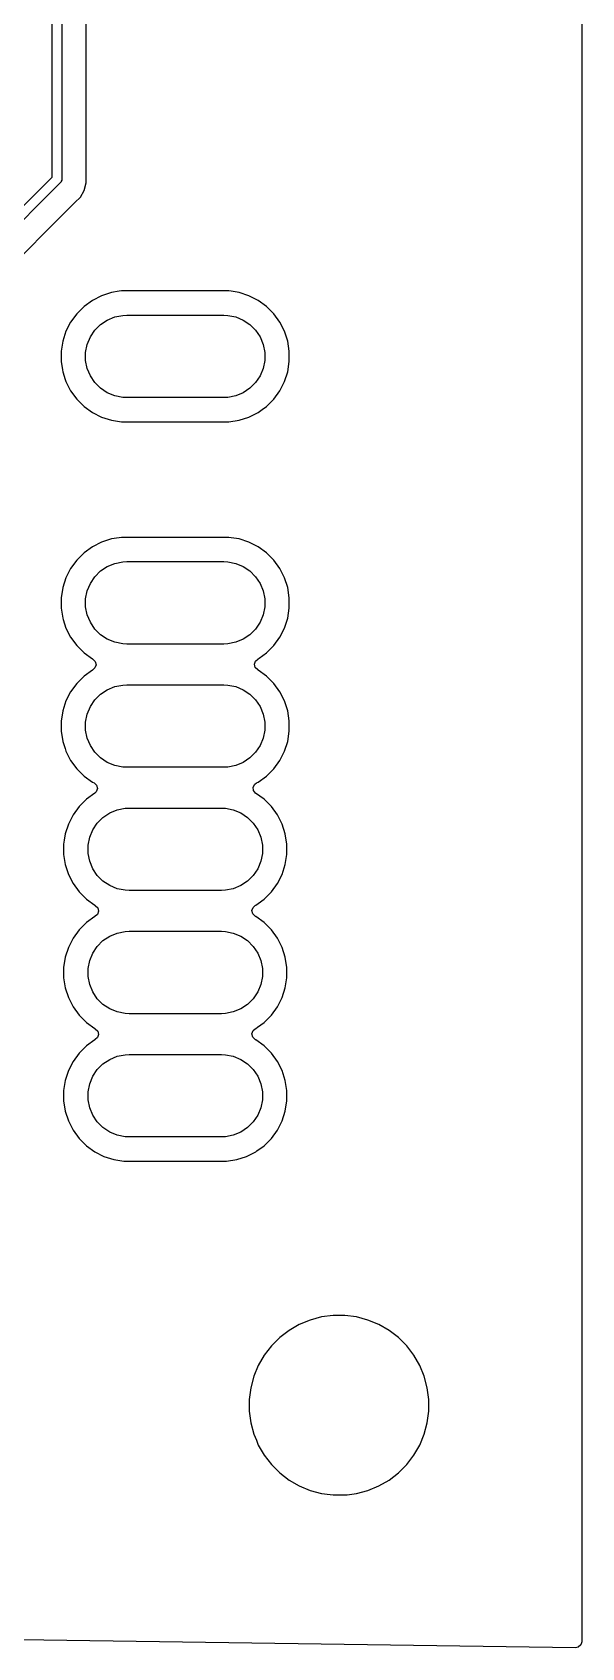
# Model space of a CAD drawing. Header units: millimetres. Extents: x 83.5 to 154.5, y -89 to -16.
# Drawn here: x 143.18 to 154.5, y -89 to -55.7 of the extents above; entities that cross this region are included whole.
import ezdxf

# ---------------------------------------------------------------- set-up
doc = ezdxf.new("R2010")
doc.units = ezdxf.units.MM
doc.layers.add('B.Cu', color=153, linetype='CONTINUOUS', true_color=0x4d7fc4)

msp = doc.modelspace()

# ---------------------------------------------------------------- linework, layer by layer
at = {"layer": 'B.Cu', "linetype": 'CONTINUOUS'}
for p, q in [((154.5, -16.124), (154.5, -88.874253)), ((143.59, -58.683578), (143.59, -39.851421)), ((143.79, -39.81), (143.79, -58.725)), ((144.2905, -58.804057), (144.2905, -39.89906)), ((130.377435, -71.896142), (143.59, -58.683578)), ((143.76071, -58.795711), (130.511537, -72.044884)), ((143.773147, -58.780558), (143.76071, -58.795711)), ((143.77752, -58.769999), (143.773147, -58.780558)), ((143.788079, -58.744509), (143.77752, -58.769999)), ((143.79, -58.725), (143.788079, -58.744509)), ((144.249577, -58.956784), (144.2905, -58.804057)), ((140.990521, -62.273713), (144.048506, -59.215728)), ((144.048506, -59.215728), (144.048511, -59.215724)), ((144.048511, -59.215724), (144.058714, -59.20552)), ((144.058714, -59.20552), (144.058716, -59.20552)), ((144.058716, -59.20552), (144.17052, -59.093716)), ((144.17052, -59.093716), (144.249577, -58.956784)), ((144.417179, -61.224951), (144.245213, -61.34989)), ((144.606585, -61.128444), (144.417179, -61.224951)), ((144.80876, -61.062753), (144.606585, -61.128444)), ((144.970042, -61.037208), (144.80876, -61.062753)), ((145.018713, -61.0295), (144.970042, -61.037208)), ((147.231287, -61.0295), (145.018713, -61.0295)), ((147.279957, -61.037208), (147.231287, -61.0295)), ((147.44124, -61.062753), (147.279957, -61.037208)), ((147.441241, -61.062753), (147.44124, -61.062753)), ((147.441243, -61.062754), (147.441241, -61.062753)), ((147.643412, -61.128443), (147.441243, -61.062754)), ((147.643413, -61.128443), (147.643412, -61.128443)), ((147.643414, -61.128444), (147.643413, -61.128443)), ((147.83282, -61.224951), (147.643414, -61.128444)), ((148.004786, -61.34989), (147.83282, -61.224951)), ((144.09489, -61.500213), (143.969951, -61.672179)), ((144.245213, -61.34989), (144.09489, -61.500213)), ((144.724313, -61.630367), (144.878258, -61.566601)), ((144.878258, -61.566601), (145.041685, -61.534093)), ((145.041685, -61.534093), (145.125, -61.53)), ((145.125, -61.53), (147.125, -61.53)), ((147.125, -61.53), (147.208315, -61.534093)), ((147.208315, -61.534093), (147.371742, -61.566601)), ((147.371742, -61.566601), (147.525687, -61.630367)), ((148.155109, -61.500213), (148.004786, -61.34989)), ((148.280048, -61.672179), (148.155109, -61.500213)), ((143.873444, -61.861585), (143.807753, -62.06376)), ((143.969951, -61.672179), (143.873444, -61.861585)), ((144.375367, -61.979313), (144.467941, -61.840766)), ((144.467941, -61.840766), (144.585766, -61.722941)), ((144.585766, -61.722941), (144.724313, -61.630367)), ((147.525687, -61.630367), (147.664234, -61.722941)), ((147.664234, -61.722941), (147.782059, -61.840766)), ((147.782059, -61.840766), (147.874633, -61.979313)), ((148.280049, -61.672181), (148.280048, -61.672179)), ((148.280051, -61.672184), (148.280049, -61.672181)), ((148.376557, -61.861588), (148.280051, -61.672184)), ((148.442246, -62.063757), (148.376557, -61.861588)), ((143.807753, -62.06376), (143.7745, -62.273713)), ((144.279093, -62.296685), (144.311601, -62.133258)), ((144.311601, -62.133258), (144.375367, -61.979313)), ((147.874633, -61.979313), (147.938399, -62.133258)), ((147.938399, -62.133258), (147.970907, -62.296685)), ((148.4755, -62.273713), (148.442246, -62.063757)), ((143.7745, -62.273713), (143.7745, -62.486286)), ((143.7745, -62.486286), (143.801644, -62.657671)), ((144.279093, -62.463315), (144.279093, -62.296685)), ((144.311601, -62.626742), (144.279093, -62.463315)), ((147.970907, -62.463315), (147.938399, -62.626742)), ((147.970907, -62.296685), (147.970907, -62.463315)), ((148.442246, -62.696243), (148.4755, -62.486287)), ((148.4755, -62.486287), (148.4755, -62.273713)), ((143.801644, -62.657671), (143.807754, -62.696243)), ((143.807754, -62.696243), (143.858404, -62.852128)), ((143.858404, -62.852128), (143.873444, -62.898414)), ((143.873444, -62.898414), (143.969951, -63.08782)), ((144.375367, -62.780687), (144.311601, -62.626742)), ((144.467941, -62.919234), (144.375367, -62.780687)), ((144.585766, -63.037059), (144.467941, -62.919234)), ((147.782059, -62.919234), (147.664234, -63.037059)), ((147.874633, -62.780687), (147.782059, -62.919234)), ((147.938399, -62.626742), (147.874633, -62.780687)), ((148.280051, -63.087816), (148.376557, -62.898412)), ((148.376557, -62.898412), (148.442246, -62.696243)), ((143.969951, -63.08782), (144.09489, -63.259786)), ((144.09489, -63.259786), (144.245213, -63.410109)), ((144.724313, -63.129633), (144.585766, -63.037059)), ((144.878258, -63.193399), (144.724313, -63.129633)), ((145.041685, -63.225907), (144.878258, -63.193399)), ((145.125, -63.23), (145.041685, -63.225907)), ((147.125, -63.23), (145.125, -63.23)), ((147.208315, -63.225907), (147.125, -63.23)), ((147.371742, -63.193399), (147.208315, -63.225907)), ((147.525687, -63.129633), (147.371742, -63.193399)), ((147.664234, -63.037059), (147.525687, -63.129633)), ((148.004792, -63.410104), (148.155104, -63.259792)), ((148.155104, -63.259792), (148.155106, -63.259788)), ((148.155106, -63.259788), (148.155109, -63.259786)), ((148.155109, -63.259786), (148.280048, -63.08782)), ((148.280047, -63.08782), (148.280051, -63.087816)), ((148.280048, -63.08782), (148.280047, -63.08782)), ((144.245213, -63.410109), (144.417179, -63.535048)), ((144.417179, -63.535048), (144.417181, -63.535049)), ((144.417181, -63.535049), (144.417184, -63.535051)), ((144.417184, -63.535051), (144.606588, -63.631557)), ((147.643412, -63.631557), (147.832816, -63.535051)), ((147.832816, -63.535051), (147.919138, -63.472335)), ((147.919138, -63.472335), (148.004786, -63.410109)), ((148.004786, -63.410109), (148.004788, -63.410106)), ((148.004788, -63.410106), (148.004792, -63.410104)), ((144.606588, -63.631557), (144.808757, -63.697246)), ((144.808757, -63.697246), (145.018713, -63.7305)), ((145.018713, -63.7305), (145.018714, -63.7305)), ((145.018714, -63.7305), (147.231286, -63.7305)), ((147.231286, -63.7305), (147.231287, -63.7305)), ((147.231287, -63.7305), (147.441243, -63.697246)), ((147.441243, -63.697246), (147.643412, -63.631557)), ((144.606585, -66.208444), (144.417179, -66.304951)), ((144.80876, -66.142753), (144.606585, -66.208444)), ((144.970042, -66.117208), (144.80876, -66.142753)), ((145.018713, -66.1095), (144.970042, -66.117208)), ((147.231287, -66.1095), (145.018713, -66.1095)), ((147.279957, -66.117208), (147.231287, -66.1095)), ((147.44124, -66.142753), (147.279957, -66.117208)), ((147.441241, -66.142753), (147.44124, -66.142753)), ((147.441243, -66.142754), (147.441241, -66.142753)), ((147.643412, -66.208443), (147.441243, -66.142754)), ((147.643413, -66.208443), (147.643412, -66.208443)), ((147.643414, -66.208444), (147.643413, -66.208443)), ((147.83282, -66.304951), (147.643414, -66.208444)), ((144.09489, -66.580213), (143.969951, -66.752179)), ((144.245213, -66.42989), (144.09489, -66.580213)), ((144.417179, -66.304951), (144.245213, -66.42989)), ((148.004786, -66.42989), (147.83282, -66.304951)), ((148.155109, -66.580213), (148.004786, -66.42989)), ((148.280048, -66.752179), (148.155109, -66.580213)), ((143.969951, -66.752179), (143.873444, -66.941585)), ((144.375367, -67.059313), (144.467941, -66.920766)), ((144.467941, -66.920766), (144.585766, -66.802941)), ((144.585766, -66.802941), (144.724313, -66.710367)), ((144.724313, -66.710367), (144.878258, -66.646601)), ((144.878258, -66.646601), (145.041685, -66.614093)), ((145.041685, -66.614093), (145.125, -66.61)), ((145.125, -66.61), (147.125, -66.61)), ((147.125, -66.61), (147.208315, -66.614093)), ((147.208315, -66.614093), (147.371742, -66.646601)), ((147.371742, -66.646601), (147.525687, -66.710367)), ((147.525687, -66.710367), (147.664234, -66.802941)), ((147.664234, -66.802941), (147.782059, -66.920766)), ((147.782059, -66.920766), (147.874633, -67.059313)), ((148.280049, -66.752181), (148.280048, -66.752179)), ((148.280051, -66.752184), (148.280049, -66.752181)), ((148.376557, -66.941588), (148.280051, -66.752184)), ((143.807753, -67.14376), (143.7745, -67.353713)), ((143.873444, -66.941585), (143.807753, -67.14376)), ((144.279093, -67.376685), (144.311601, -67.213258)), ((144.311601, -67.213258), (144.375367, -67.059313)), ((147.874633, -67.059313), (147.938399, -67.213258)), ((147.938399, -67.213258), (147.970907, -67.376685)), ((148.442246, -67.143757), (148.376557, -66.941588)), ((148.4755, -67.353713), (148.442246, -67.143757)), ((143.7745, -67.353713), (143.7745, -67.566287)), ((143.7745, -67.566287), (143.807754, -67.776243)), ((144.279093, -67.543315), (144.279093, -67.376685)), ((144.311601, -67.706742), (144.279093, -67.543315)), ((147.970907, -67.543315), (147.938399, -67.706742)), ((147.970907, -67.376685), (147.970907, -67.543315)), ((148.442246, -67.776243), (148.4755, -67.566287)), ((148.4755, -67.566287), (148.4755, -67.353713)), ((143.807754, -67.776243), (143.815848, -67.801155)), ((143.815848, -67.801155), (143.873444, -67.978414)), ((144.375367, -67.860687), (144.311601, -67.706742)), ((144.467941, -67.999234), (144.375367, -67.860687)), ((147.874633, -67.860687), (147.782059, -67.999234)), ((147.938399, -67.706742), (147.874633, -67.860687)), ((148.376557, -67.978412), (148.442246, -67.776243)), ((143.873444, -67.978414), (143.969951, -68.16782)), ((143.969951, -68.16782), (144.09489, -68.339786)), ((144.585766, -68.117059), (144.467941, -67.999234)), ((144.724313, -68.209633), (144.585766, -68.117059)), ((144.878258, -68.273399), (144.724313, -68.209633)), ((147.525687, -68.209633), (147.371742, -68.273399)), ((147.664234, -68.117059), (147.525687, -68.209633)), ((147.782059, -67.999234), (147.664234, -68.117059)), ((148.155109, -68.339786), (148.280048, -68.16782)), ((148.280047, -68.16782), (148.280051, -68.167816)), ((148.280048, -68.16782), (148.280047, -68.16782)), ((148.280051, -68.167816), (148.376557, -67.978412)), ((144.09489, -68.339786), (144.245213, -68.490109)), ((144.245213, -68.490109), (144.417182, -68.61505)), ((145.041685, -68.305907), (144.878258, -68.273399)), ((145.125, -68.31), (145.041685, -68.305907)), ((147.125, -68.31), (145.125, -68.31)), ((147.208315, -68.305907), (147.125, -68.31)), ((147.371742, -68.273399), (147.208315, -68.305907)), ((147.854789, -68.599086), (148.004786, -68.490109)), ((148.004786, -68.490109), (148.004788, -68.490106)), ((148.004788, -68.490106), (148.004792, -68.490104)), ((148.004792, -68.490104), (148.155104, -68.339792)), ((148.155104, -68.339792), (148.155106, -68.339788)), ((148.155106, -68.339788), (148.155109, -68.339786)), ((144.417182, -68.844949), (144.245213, -68.96989)), ((144.417182, -68.61505), (144.425946, -68.619516)), ((144.425946, -68.840484), (144.417182, -68.844949)), ((144.425946, -68.619516), (144.476742, -68.667491)), ((144.470998, -68.801447), (144.425946, -68.840484)), ((144.493536, -68.735312), (144.470998, -68.801447)), ((144.476742, -68.667491), (144.493536, -68.735312)), ((147.756463, -68.724692), (147.778999, -68.658556)), ((147.773259, -68.792512), (147.756463, -68.724692)), ((147.824054, -68.840485), (147.773259, -68.792512)), ((147.778999, -68.658556), (147.824054, -68.619515)), ((147.824054, -68.619515), (147.832816, -68.615051)), ((147.832115, -68.844591), (147.824054, -68.840485)), ((147.83282, -68.844951), (147.832115, -68.844591)), ((147.832816, -68.615051), (147.854789, -68.599086)), ((148.004786, -68.96989), (147.83282, -68.844951)), ((144.09489, -69.120213), (143.969951, -69.292179)), ((144.245213, -68.96989), (144.09489, -69.120213)), ((144.585766, -69.342941), (144.724313, -69.250367)), ((144.724313, -69.250367), (144.878258, -69.186601)), ((144.878258, -69.186601), (145.041685, -69.154093)), ((145.041685, -69.154093), (145.125, -69.15)), ((145.125, -69.15), (147.125, -69.15)), ((147.125, -69.15), (147.208315, -69.154093)), ((147.208315, -69.154093), (147.371742, -69.186601)), ((147.371742, -69.186601), (147.525687, -69.250367)), ((147.525687, -69.250367), (147.664234, -69.342941)), ((148.155109, -69.120213), (148.004786, -68.96989)), ((148.280048, -69.292179), (148.155109, -69.120213)), ((143.873444, -69.481585), (143.807753, -69.68376)), ((143.969951, -69.292179), (143.873444, -69.481585)), ((144.375367, -69.599313), (144.467941, -69.460766)), ((144.467941, -69.460766), (144.585766, -69.342941)), ((147.664234, -69.342941), (147.782059, -69.460766)), ((147.782059, -69.460766), (147.874633, -69.599313)), ((148.280049, -69.292181), (148.280048, -69.292179)), ((148.280051, -69.292184), (148.280049, -69.292181)), ((148.376557, -69.481588), (148.280051, -69.292184)), ((148.442246, -69.683757), (148.376557, -69.481588)), ((143.779714, -69.860793), (143.7745, -69.893713)), ((143.7745, -69.893713), (143.7745, -70.106287)), ((143.807753, -69.68376), (143.779714, -69.860793)), ((144.279093, -69.916685), (144.311601, -69.753258)), ((144.279093, -70.083315), (144.279093, -69.916685)), ((144.311601, -69.753258), (144.375367, -69.599313)), ((147.874633, -69.599313), (147.938399, -69.753258)), ((147.938399, -69.753258), (147.970907, -69.916685)), ((147.970907, -69.916685), (147.970907, -70.083315)), ((148.4755, -69.893713), (148.442246, -69.683757)), ((148.4755, -70.106287), (148.4755, -69.893713)), ((143.7745, -70.106287), (143.807754, -70.316243)), ((144.311601, -70.246742), (144.279093, -70.083315)), ((144.375367, -70.400687), (144.311601, -70.246742)), ((147.938399, -70.246742), (147.874633, -70.400687)), ((147.970907, -70.083315), (147.938399, -70.246742)), ((148.442246, -70.316243), (148.4755, -70.106287)), ((143.807754, -70.316243), (143.855461, -70.46307)), ((143.855461, -70.46307), (143.873444, -70.518414)), ((143.873444, -70.518414), (143.969951, -70.70782)), ((144.467941, -70.539234), (144.375367, -70.400687)), ((144.585766, -70.657059), (144.467941, -70.539234)), ((147.782059, -70.539234), (147.664234, -70.657059)), ((147.874633, -70.400687), (147.782059, -70.539234)), ((148.280051, -70.707816), (148.376557, -70.518412)), ((148.376557, -70.518412), (148.442246, -70.316243)), ((143.969951, -70.70782), (144.09489, -70.879786)), ((144.09489, -70.879786), (144.245213, -71.030109)), ((144.724313, -70.749633), (144.585766, -70.657059)), ((144.878258, -70.813399), (144.724313, -70.749633)), ((145.041685, -70.845907), (144.878258, -70.813399)), ((145.125, -70.85), (145.041685, -70.845907)), ((147.125, -70.85), (145.125, -70.85)), ((147.208315, -70.845907), (147.125, -70.85)), ((147.371742, -70.813399), (147.208315, -70.845907)), ((147.525687, -70.749633), (147.371742, -70.813399)), ((147.664234, -70.657059), (147.525687, -70.749633)), ((148.004792, -71.030104), (148.155104, -70.879792)), ((148.155104, -70.879792), (148.155106, -70.879788)), ((148.155106, -70.879788), (148.155109, -70.879786)), ((148.155109, -70.879786), (148.280048, -70.70782)), ((148.280047, -70.70782), (148.280051, -70.707816)), ((148.280048, -70.70782), (148.280047, -70.70782)), ((144.245213, -71.030109), (144.417182, -71.15505)), ((144.417182, -71.15505), (144.452268, -71.172927)), ((144.452268, -71.172927), (144.503064, -71.2209)), ((144.503064, -71.2209), (144.51986, -71.288721)), ((147.732495, -71.258787), (147.7651, -71.196992)), ((147.738474, -71.3284), (147.732495, -71.258787)), ((147.7651, -71.196992), (147.797732, -71.172927)), ((147.797732, -71.172927), (147.832816, -71.155051)), ((147.832815, -71.155051), (147.832818, -71.15505)), ((147.832816, -71.155051), (147.832815, -71.155051)), ((147.832818, -71.15505), (148.004786, -71.030109)), ((148.004786, -71.030109), (148.004788, -71.030106)), ((148.004788, -71.030106), (148.004792, -71.030104)), ((144.295209, -71.509894), (144.14489, -71.660213)), ((144.295214, -71.50989), (144.295209, -71.509894)), ((144.468859, -71.38373), (144.295214, -71.50989)), ((144.497323, -71.354856), (144.468859, -71.38373)), ((144.51986, -71.288721), (144.497323, -71.354856)), ((147.78114, -71.38373), (147.738474, -71.3284)), ((147.954785, -71.50989), (147.78114, -71.38373)), ((147.95479, -71.509894), (147.954785, -71.50989)), ((148.105109, -71.660213), (147.95479, -71.509894)), ((144.019951, -71.832179), (143.923444, -72.021585)), ((144.14489, -71.660213), (144.019951, -71.832179)), ((144.517941, -72.000766), (144.635766, -71.882941)), ((144.635766, -71.882941), (144.774313, -71.790367)), ((144.774313, -71.790367), (144.928258, -71.726601)), ((144.928258, -71.726601), (145.091685, -71.694093)), ((145.091685, -71.694093), (145.175, -71.69)), ((145.175, -71.69), (147.075, -71.69)), ((147.075, -71.69), (147.158315, -71.694093)), ((147.158315, -71.694093), (147.321742, -71.726601)), ((147.321742, -71.726601), (147.475687, -71.790367)), ((147.475687, -71.790367), (147.614234, -71.882941)), ((147.614234, -71.882941), (147.732059, -72.000766)), ((148.230048, -71.832179), (148.105109, -71.660213)), ((148.230049, -71.832181), (148.230048, -71.832179)), ((148.230051, -71.832184), (148.230049, -71.832181)), ((148.326557, -72.021588), (148.230051, -71.832184)), ((143.857753, -72.22376), (143.837542, -72.351368)), ((143.923444, -72.021585), (143.857753, -72.22376)), ((144.361601, -72.293258), (144.425367, -72.139313)), ((144.425367, -72.139313), (144.517941, -72.000766)), ((147.732059, -72.000766), (147.824633, -72.139313)), ((147.824633, -72.139313), (147.888399, -72.293258)), ((148.392246, -72.223757), (148.326557, -72.021588)), ((148.4255, -72.433713), (148.392246, -72.223757)), ((143.837542, -72.351368), (143.8245, -72.433713)), ((143.8245, -72.433713), (143.8245, -72.646287)), ((144.329093, -72.456685), (144.361601, -72.293258)), ((144.329093, -72.623315), (144.329093, -72.456685)), ((147.888399, -72.293258), (147.920907, -72.456685)), ((147.920907, -72.456685), (147.920907, -72.623315)), ((148.4255, -72.646287), (148.4255, -72.433713)), ((143.8245, -72.646287), (143.857754, -72.856243)), ((143.857754, -72.856243), (143.897156, -72.97751)), ((144.361601, -72.786742), (144.329093, -72.623315)), ((144.425367, -72.940687), (144.361601, -72.786742)), ((147.888399, -72.786742), (147.824633, -72.940687)), ((147.920907, -72.623315), (147.888399, -72.786742)), ((148.326557, -73.058412), (148.392246, -72.856243)), ((148.392246, -72.856243), (148.4255, -72.646287)), ((143.897156, -72.97751), (143.923444, -73.058414)), ((143.923444, -73.058414), (144.019951, -73.24782)), ((144.019951, -73.24782), (144.14489, -73.419786)), ((144.517941, -73.079234), (144.425367, -72.940687)), ((144.635766, -73.197059), (144.517941, -73.079234)), ((144.774313, -73.289633), (144.635766, -73.197059)), ((147.614234, -73.197059), (147.475687, -73.289633)), ((147.732059, -73.079234), (147.614234, -73.197059)), ((147.824633, -72.940687), (147.732059, -73.079234)), ((148.105109, -73.419786), (148.230048, -73.24782)), ((148.230047, -73.24782), (148.230051, -73.247816)), ((148.230048, -73.24782), (148.230047, -73.24782)), ((148.230051, -73.247816), (148.326557, -73.058412)), ((144.14489, -73.419786), (144.295213, -73.570109)), ((144.295213, -73.570109), (144.467182, -73.69505)), ((144.928258, -73.353399), (144.774313, -73.289633)), ((145.091685, -73.385907), (144.928258, -73.353399)), ((145.175, -73.39), (145.091685, -73.385907)), ((147.075, -73.39), (145.175, -73.39)), ((147.158315, -73.385907), (147.075, -73.39)), ((147.321742, -73.353399), (147.158315, -73.385907)), ((147.475687, -73.289633), (147.321742, -73.353399)), ((147.836285, -73.656204), (147.954786, -73.570109)), ((147.954786, -73.570109), (147.954788, -73.570106)), ((147.954788, -73.570106), (147.954792, -73.570104)), ((147.954792, -73.570104), (148.105104, -73.419792)), ((148.105104, -73.419792), (148.105106, -73.419788)), ((148.105106, -73.419788), (148.105109, -73.419786)), ((144.467182, -73.924949), (144.295213, -74.04989)), ((144.467182, -73.69505), (144.475946, -73.699516)), ((144.475946, -73.920484), (144.467182, -73.924949)), ((144.475946, -73.699516), (144.526742, -73.747491)), ((144.520998, -73.881447), (144.475946, -73.920484)), ((144.543536, -73.815312), (144.520998, -73.881447)), ((144.526742, -73.747491), (144.543536, -73.815312)), ((147.706463, -73.804692), (147.728999, -73.738556)), ((147.723259, -73.872512), (147.706463, -73.804692)), ((147.774054, -73.920485), (147.723259, -73.872512)), ((147.728999, -73.738556), (147.774054, -73.699515)), ((147.774054, -73.699515), (147.782816, -73.695051)), ((147.782115, -73.924591), (147.774054, -73.920485)), ((147.78282, -73.924951), (147.782115, -73.924591)), ((147.782816, -73.695051), (147.836285, -73.656204)), ((147.954786, -74.04989), (147.78282, -73.924951)), ((144.14489, -74.200213), (144.019951, -74.372179)), ((144.295213, -74.04989), (144.14489, -74.200213)), ((144.928258, -74.266601), (145.091685, -74.234093)), ((145.091685, -74.234093), (145.175, -74.23)), ((145.175, -74.23), (147.075, -74.23)), ((147.075, -74.23), (147.158315, -74.234093)), ((147.158315, -74.234093), (147.321742, -74.266601)), ((148.105109, -74.200213), (147.954786, -74.04989)), ((148.230048, -74.372179), (148.105109, -74.200213)), ((143.923444, -74.561585), (143.857753, -74.76376)), ((144.019951, -74.372179), (143.923444, -74.561585)), ((144.425367, -74.679313), (144.517941, -74.540766)), ((144.517941, -74.540766), (144.635766, -74.422941)), ((144.635766, -74.422941), (144.774313, -74.330367)), ((144.774313, -74.330367), (144.928258, -74.266601)), ((147.321742, -74.266601), (147.475687, -74.330367)), ((147.475687, -74.330367), (147.614234, -74.422941)), ((147.614234, -74.422941), (147.732059, -74.540766)), ((147.732059, -74.540766), (147.824633, -74.679313)), ((148.230049, -74.372181), (148.230048, -74.372179)), ((148.230051, -74.372184), (148.230049, -74.372181)), ((148.326557, -74.561588), (148.230051, -74.372184)), ((148.392246, -74.763757), (148.326557, -74.561588)), ((143.857753, -74.76376), (143.8245, -74.973713)), ((144.329093, -74.996685), (144.361601, -74.833258)), ((144.361601, -74.833258), (144.425367, -74.679313)), ((147.824633, -74.679313), (147.888399, -74.833258)), ((147.888399, -74.833258), (147.920907, -74.996685)), ((148.4255, -74.973713), (148.392246, -74.763757)), ((143.8245, -74.973713), (143.8245, -75.186286)), ((143.8245, -75.186286), (143.857753, -75.396239)), ((144.329093, -75.163315), (144.329093, -74.996685)), ((144.361601, -75.326742), (144.329093, -75.163315)), ((147.920907, -75.163315), (147.888399, -75.326742)), ((147.920907, -74.996685), (147.920907, -75.163315)), ((148.392246, -75.396243), (148.4255, -75.186287)), ((148.4255, -75.186287), (148.4255, -74.973713)), ((143.857753, -75.396239), (143.923444, -75.598414)), ((144.425367, -75.480687), (144.361601, -75.326742)), ((144.517941, -75.619234), (144.425367, -75.480687)), ((147.824633, -75.480687), (147.732059, -75.619234)), ((147.888399, -75.326742), (147.824633, -75.480687)), ((148.326557, -75.598412), (148.392246, -75.396243)), ((143.923444, -75.598414), (144.019951, -75.78782)), ((144.019951, -75.78782), (144.14489, -75.959786)), ((144.635766, -75.737059), (144.517941, -75.619234)), ((144.774313, -75.829633), (144.635766, -75.737059)), ((144.928258, -75.893399), (144.774313, -75.829633)), ((145.091685, -75.925907), (144.928258, -75.893399)), ((147.321742, -75.893399), (147.158315, -75.925907)), ((147.475687, -75.829633), (147.321742, -75.893399)), ((147.614234, -75.737059), (147.475687, -75.829633)), ((147.732059, -75.619234), (147.614234, -75.737059)), ((148.105109, -75.959786), (148.230048, -75.78782)), ((148.230047, -75.78782), (148.230051, -75.787816)), ((148.230048, -75.78782), (148.230047, -75.78782)), ((148.230051, -75.787816), (148.326557, -75.598412)), ((144.14489, -75.959786), (144.295213, -76.110109)), ((144.295213, -76.110109), (144.467182, -76.23505)), ((144.467182, -76.23505), (144.475946, -76.239516)), ((144.475946, -76.239516), (144.526742, -76.287491)), ((145.175, -75.93), (145.091685, -75.925907)), ((147.075, -75.93), (145.175, -75.93)), ((147.158315, -75.925907), (147.075, -75.93)), ((147.728999, -76.278556), (147.774054, -76.239515)), ((147.774054, -76.239515), (147.782816, -76.235051)), ((147.782816, -76.235051), (147.820762, -76.207482)), ((147.820762, -76.207482), (147.954786, -76.110109)), ((147.954786, -76.110109), (147.954788, -76.110106)), ((147.954788, -76.110106), (147.954792, -76.110104)), ((147.954792, -76.110104), (148.105104, -75.959792)), ((148.105104, -75.959792), (148.105106, -75.959788)), ((148.105106, -75.959788), (148.105109, -75.959786)), ((144.467182, -76.464949), (144.295213, -76.58989)), ((144.475946, -76.460484), (144.467182, -76.464949)), ((144.520998, -76.421447), (144.475946, -76.460484)), ((144.543536, -76.355312), (144.520998, -76.421447)), ((144.526742, -76.287491), (144.543536, -76.355312)), ((147.706463, -76.344692), (147.728999, -76.278556)), ((147.723259, -76.412512), (147.706463, -76.344692)), ((147.774054, -76.460485), (147.723259, -76.412512)), ((147.782115, -76.464591), (147.774054, -76.460485)), ((147.78282, -76.464951), (147.782115, -76.464591)), ((147.954786, -76.58989), (147.78282, -76.464951)), ((144.019951, -76.912179), (143.923444, -77.101585)), ((144.14489, -76.740213), (144.019951, -76.912179)), ((144.295213, -76.58989), (144.14489, -76.740213)), ((144.635766, -76.962941), (144.774313, -76.870367)), ((144.774313, -76.870367), (144.928258, -76.806601)), ((144.928258, -76.806601), (145.091685, -76.774093)), ((145.091685, -76.774093), (145.175, -76.77)), ((145.175, -76.77), (147.075, -76.77)), ((147.075, -76.77), (147.158315, -76.774093)), ((147.158315, -76.774093), (147.321742, -76.806601)), ((147.321742, -76.806601), (147.475687, -76.870367)), ((147.475687, -76.870367), (147.614234, -76.962941)), ((148.105109, -76.740213), (147.954786, -76.58989)), ((148.230048, -76.912179), (148.105109, -76.740213)), ((148.230049, -76.912181), (148.230048, -76.912179)), ((148.230051, -76.912184), (148.230049, -76.912181)), ((148.326557, -77.101588), (148.230051, -76.912184)), ((143.923444, -77.101585), (143.857753, -77.30376)), ((144.361601, -77.373258), (144.425367, -77.219313)), ((144.425367, -77.219313), (144.517941, -77.080766)), ((144.517941, -77.080766), (144.635766, -76.962941)), ((147.614234, -76.962941), (147.732059, -77.080766)), ((147.732059, -77.080766), (147.824633, -77.219313)), ((147.824633, -77.219313), (147.888399, -77.373258)), ((148.392246, -77.303757), (148.326557, -77.101588)), ((143.857753, -77.30376), (143.8245, -77.513713)), ((143.8245, -77.513713), (143.8245, -77.726286)), ((144.329093, -77.536685), (144.361601, -77.373258)), ((144.329093, -77.703315), (144.329093, -77.536685)), ((147.888399, -77.373258), (147.920907, -77.536685)), ((147.920907, -77.536685), (147.920907, -77.703315)), ((148.4255, -77.513713), (148.392246, -77.303757)), ((148.4255, -77.726287), (148.4255, -77.513713)), ((143.8245, -77.726286), (143.857753, -77.936239)), ((144.361601, -77.866742), (144.329093, -77.703315)), ((144.425367, -78.020687), (144.361601, -77.866742)), ((147.888399, -77.866742), (147.824633, -78.020687)), ((147.920907, -77.703315), (147.888399, -77.866742)), ((148.392246, -77.936243), (148.4255, -77.726287)), ((143.857753, -77.936239), (143.923444, -78.138414)), ((143.923444, -78.138414), (144.019951, -78.32782)), ((144.517941, -78.159234), (144.425367, -78.020687)), ((144.635766, -78.277059), (144.517941, -78.159234)), ((147.732059, -78.159234), (147.614234, -78.277059)), ((147.824633, -78.020687), (147.732059, -78.159234)), ((148.230051, -78.327816), (148.326557, -78.138412)), ((148.326557, -78.138412), (148.392246, -77.936243)), ((144.019951, -78.32782), (144.14489, -78.499786)), ((144.14489, -78.499786), (144.295213, -78.650109)), ((144.774313, -78.369633), (144.635766, -78.277059)), ((144.928258, -78.433399), (144.774313, -78.369633)), ((145.091685, -78.465907), (144.928258, -78.433399)), ((145.175, -78.47), (145.091685, -78.465907)), ((147.075, -78.47), (145.175, -78.47)), ((147.158315, -78.465907), (147.075, -78.47)), ((147.321742, -78.433399), (147.158315, -78.465907)), ((147.475687, -78.369633), (147.321742, -78.433399)), ((147.614234, -78.277059), (147.475687, -78.369633)), ((147.954792, -78.650104), (148.105104, -78.499792)), ((148.105104, -78.499792), (148.105106, -78.499788)), ((148.105106, -78.499788), (148.105109, -78.499786)), ((148.105109, -78.499786), (148.230048, -78.32782)), ((148.230047, -78.32782), (148.230051, -78.327816)), ((148.230048, -78.32782), (148.230047, -78.32782)), ((144.295213, -78.650109), (144.467179, -78.775048)), ((144.467179, -78.775048), (144.467181, -78.775049)), ((144.467181, -78.775049), (144.467184, -78.775051)), ((144.467184, -78.775051), (144.656588, -78.871557)), ((144.656588, -78.871557), (144.858757, -78.937246)), ((147.391243, -78.937246), (147.593412, -78.871557)), ((147.593412, -78.871557), (147.782816, -78.775051)), ((147.782816, -78.775051), (147.804789, -78.759086)), ((147.804789, -78.759086), (147.954786, -78.650109)), ((147.954786, -78.650109), (147.954788, -78.650106)), ((147.954788, -78.650106), (147.954792, -78.650104)), ((144.858757, -78.937246), (145.068713, -78.9705)), ((145.068713, -78.9705), (145.068714, -78.9705)), ((145.068714, -78.9705), (147.181286, -78.9705)), ((147.181286, -78.9705), (147.181287, -78.9705)), ((147.181287, -78.9705), (147.391243, -78.937246)), ((148.903895, -82.243947), (148.679794, -82.336773)), ((149.138214, -82.181161), (148.903895, -82.243947)), ((149.378711, -82.1495), (149.138214, -82.181161)), ((149.378712, -82.1495), (149.378711, -82.1495)), ((149.621288, -82.1495), (149.378712, -82.1495)), ((149.621289, -82.1495), (149.621288, -82.1495)), ((149.861785, -82.181161), (149.621289, -82.1495)), ((150.096104, -82.243947), (149.861785, -82.181161)), ((150.320205, -82.336773), (150.096104, -82.243947)), ((148.469706, -82.458067), (148.277263, -82.605733)), ((148.679785, -82.336777), (148.469706, -82.458067)), ((148.679794, -82.336773), (148.679785, -82.336777)), ((150.320212, -82.336776), (150.320205, -82.336773)), ((150.530289, -82.458064), (150.320212, -82.336776)), ((150.530292, -82.458066), (150.530289, -82.458064)), ((150.530293, -82.458067), (150.530292, -82.458066)), ((150.722736, -82.605733), (150.530293, -82.458067)), ((148.105733, -82.777263), (147.958067, -82.969706)), ((148.105739, -82.777256), (148.105733, -82.777263)), ((148.277256, -82.605739), (148.105739, -82.777256)), ((148.277263, -82.605733), (148.277256, -82.605739)), ((150.722743, -82.605739), (150.722736, -82.605733)), ((150.89426, -82.777256), (150.722743, -82.605739)), ((150.894265, -82.777262), (150.89426, -82.777256)), ((151.041936, -82.969711), (150.894265, -82.777262)), ((147.836773, -83.179794), (147.743947, -83.403895)), ((147.836777, -83.179785), (147.836773, -83.179794)), ((147.958067, -82.969706), (147.836777, -83.179785)), ((151.163224, -83.179788), (151.041936, -82.969711)), ((151.256054, -83.4039), (151.163224, -83.179788)), ((147.743947, -83.403895), (147.681161, -83.638214)), ((151.318838, -83.638211), (151.256054, -83.4039)), ((147.681161, -83.638214), (147.6495, -83.878711)), ((147.6495, -83.878711), (147.6495, -84.121288)), ((151.3505, -83.878712), (151.318838, -83.638211)), ((151.3505, -84.121288), (151.3505, -83.878712)), ((147.6495, -84.121288), (147.681161, -84.361785)), ((151.318838, -84.361789), (151.3505, -84.121288)), ((147.681161, -84.361785), (147.743947, -84.596104)), ((151.256054, -84.5961), (151.318838, -84.361789)), ((147.743947, -84.596104), (147.7964, -84.722736)), ((147.7964, -84.722736), (147.836776, -84.820212)), ((147.836776, -84.820212), (147.958064, -85.030289)), ((151.041936, -85.030289), (151.163224, -84.820212)), ((151.163224, -84.820212), (151.256054, -84.5961)), ((147.958064, -85.030289), (147.958066, -85.030292)), ((147.958066, -85.030292), (147.958067, -85.030293)), ((147.958067, -85.030293), (148.105733, -85.222736)), ((148.105733, -85.222736), (148.105739, -85.222743)), ((148.105739, -85.222743), (148.277256, -85.39426)), ((150.722738, -85.394265), (150.894265, -85.222738)), ((150.894265, -85.222738), (151.041936, -85.030289)), ((148.277256, -85.39426), (148.277262, -85.394265)), ((148.277262, -85.394265), (148.469711, -85.541936)), ((148.469711, -85.541936), (148.679788, -85.663224)), ((150.320212, -85.663224), (150.530289, -85.541936)), ((150.530289, -85.541936), (150.722738, -85.394265)), ((148.679788, -85.663224), (148.9039, -85.756054)), ((148.9039, -85.756054), (149.138211, -85.818838)), ((149.138211, -85.818838), (149.318586, -85.842584)), ((149.318586, -85.842584), (149.378711, -85.8505)), ((149.378711, -85.8505), (149.378712, -85.8505)), ((149.378712, -85.8505), (149.621289, -85.8505)), ((149.621289, -85.8505), (149.669388, -85.844167)), ((149.669388, -85.844167), (149.861789, -85.818838)), ((149.861789, -85.818838), (150.0961, -85.756054)), ((150.0961, -85.756054), (150.320212, -85.663224)), ((154.374266, -88.998241), (83.622266, -88.008702)), ((154.5, -88.874253), (154.480315, -88.941292)), ((154.427511, -88.987047), (154.374266, -88.998241)), ((154.480315, -88.941292), (154.427511, -88.987047))]:
    msp.add_line(p, q, dxfattribs=at)

doc.saveas('drawing.dxf')
